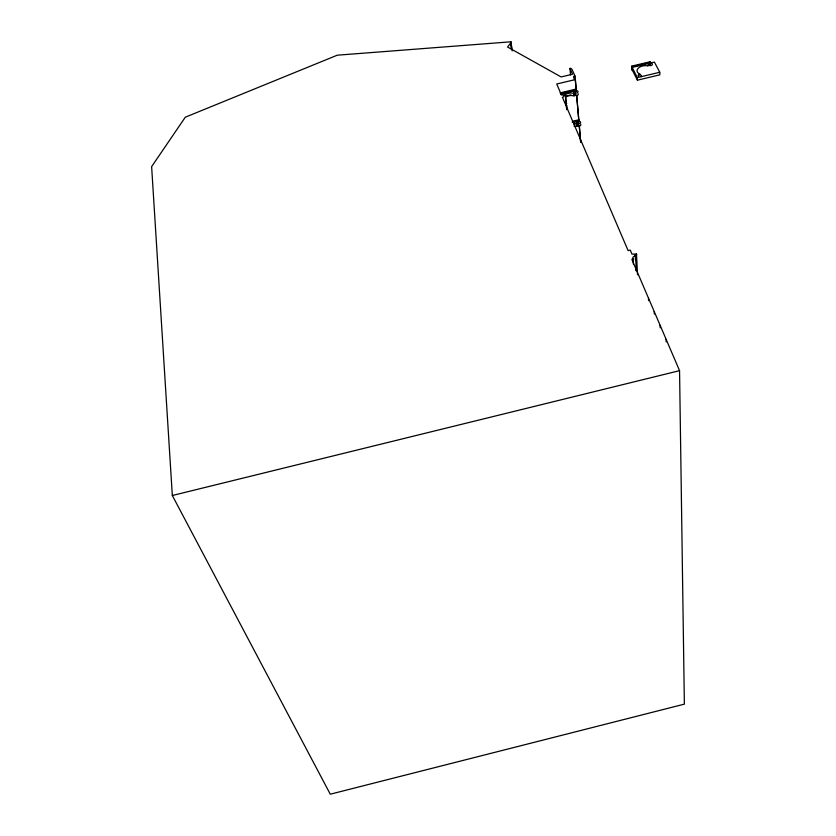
<?xml version="1.0" encoding="UTF-8"?>
<svg xmlns="http://www.w3.org/2000/svg" width="836" height="836" viewBox="0 0 836 836"><rect width="100%" height="100%" fill="white"/><g stroke="black" fill="none" stroke-linecap="round" stroke-linejoin="round"><path stroke-width="1.25" d="M511.747 49.136L510.984 41.8L337.263 55.197L185.31 117.197L151.629 166.636L172.331 495.508L330.272 794.2L684.37 704.142L679.553 370.661L631.87 259.359L633.155 259.045L632.925 258.512A2.769 1.912 -4.3 0 1 634.796 256.067L635.579 255.879L635.203 255.001L636.541 254.928L636.51 253.925L632.006 254.165L630.26 250.11L628.129 250.633L562.429 97.3A2.142 1.306 -7.5 0 0 563.934 95.973A2.142 1.306 -7.3 0 1 565.439 94.656L561.468 95.064L556.734 84.008L575.346 79.566L576.338 91.239M650.345 61.686L649.948 62.512L632.131 66.755L631.807 66.107L650.345 61.686L650.429 64.257M510.921 42.667L507.556 47.015L561.144 76.943L572.545 74.226L569.953 68.427L570.695 68.249L572.002 69.357L575.001 76.034L576.213 90.309M172.331 495.508L679.553 370.661M572.754 121.241L578.784 119.799L578.345 120.624L572.148 122.108M573.444 122.411L578.397 121.23A2.32 1.442 -6.9 0 1 580.633 122.432A1.829 1.139 -6.9 0 1 579.599 123.603A1.829 1.139 -6.9 0 1 577.592 123.571L577.801 125.975A1.829 1.139 -6.9 0 0 579.808 126.006A1.829 1.139 -6.9 0 0 580.832 124.836A2.309 1.442 -6.9 0 0 580.696 124.418M574.102 78.897L573.883 76.306L575.001 76.034M560.13 92.88L576.15 89.055L575.701 89.891L560.486 93.527M560.548 94.154L575.764 90.518A2.372 1.442 -7.1 0 1 578.031 91.709A1.871 1.139 -7.1 0 1 576.986 92.88A1.871 1.139 -7.1 0 1 574.928 92.869L575.147 95.377A1.871 1.139 -7 0 0 577.195 95.398A1.871 1.139 -7 0 0 578.251 94.217A2.362 1.442 -7.1 0 0 578.104 93.81M659.761 72.262L654.41 62.094L632.162 67.392L637.304 77.612L659.761 72.262L659.823 74.832L637.408 80.183L632.277 69.952M565.909 96.067L570.967 94.865M573.883 76.306L575.346 79.566M510.984 41.8L512.144 50.86M510.566 42.699L511.402 49.167M565.439 94.656L566.777 108.931M565.23 94.165L566.202 104.552M566.453 107.144L566.693 109.746M574.928 92.869A1.254 0.763 -7.1 0 1 575.858 91.511A1.965 1.191 -7.1 0 0 574.008 92.138A1.965 1.191 -7.1 0 0 573.841 93.371L574.06 95.879A7.576 4.629 -7.2 0 0 565.669 96.955M577.592 123.571A1.233 0.763 -6.9 0 1 578.491 122.213A1.923 1.191 -6.9 0 0 576.694 122.84A1.923 1.191 -6.9 0 0 576.527 124.083L576.735 126.476A7.409 4.65 -7 0 0 573.987 126.121M569.953 68.427L570.528 74.916M576.673 95.126L578.993 122.192M579.338 126.246L580.665 141.817M576.662 95.492L578.878 121.439M579.212 125.327L580.665 142.193M633.155 259.045L633.416 264.249M635.579 255.879L636.28 270.206M635.203 255.001L635.464 260.215M635.778 266.726L635.977 270.634M636.51 253.925L637.513 274.783M632.131 66.755L632.309 70.6L631.807 66.107M637.304 77.612L637.408 80.183M648.485 298.138L648.579 300.657M654.243 311.588L654.337 314.096M660.126 325.308L660.2 327.816M666.125 339.311L666.188 341.924M573.768 123.728A7.419 4.64 -7.1 0 1 576.527 124.083M577.801 125.975A1.233 0.763 -6.9 0 1 577.948 124.836M576.735 126.476A1.912 1.191 -6.9 0 1 578.115 124.668M565.261 102.504A1.829 1.118 -7.4 0 1 566.181 104.281M566.171 105.158A1.818 1.118 -7.3 0 1 566.411 106.789M564.373 95.179A7.597 4.629 -7.2 0 1 573.841 93.371M575.147 95.377A1.254 0.763 -7.1 0 1 575.67 94.081M574.06 95.879A1.954 1.191 -7.1 0 1 575.471 94.071M649.969 63.149A2.393 1.421 -5.2 0 1 652.352 64.309A1.891 1.129 -5.1 0 1 651.348 65.469A1.891 1.129 -5.1 0 1 649.269 65.459A1.275 0.752 -5.2 0 1 650.126 64.121A1.985 1.181 -5.2 0 0 648.287 64.748A1.985 1.181 -5.2 0 0 648.182 65.971A7.681 4.588 -5.3 0 0 638.213 68.186A7.681 4.588 -5.3 0 0 640.042 74.185A1.996 1.191 -5.4 0 0 638.38 75.01A1.996 1.191 -5.4 0 0 638.662 76.212A1.285 0.763 -5.4 0 1 640.01 74.979A1.85 1.108 -5.4 0 1 641.045 76.724"/></g></svg>
